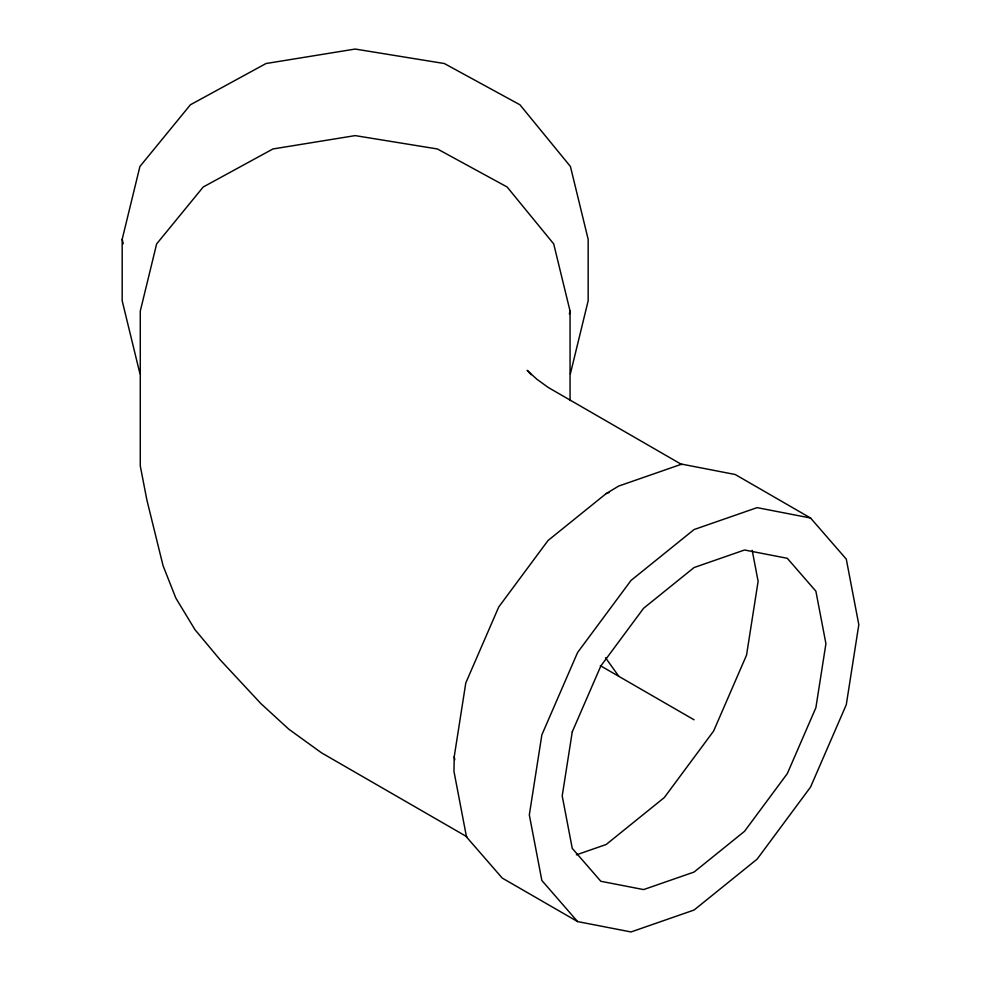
<?xml version="1.0" encoding="UTF-8"?>
<svg xmlns="http://www.w3.org/2000/svg" width="981" height="981" viewBox="0 0 981 981"><rect width="100%" height="100%" fill="white"/><g stroke="black" fill="none" stroke-linecap="round" stroke-linejoin="round"><path stroke-width="1.47" d="M454.215 756.768L453.97 771.409L466.515 836.977L502.223 878.069L577.576 921.576L631.028 931.95L694.07 910.037L757.111 859.148L810.564 787.056L846.284 704.714L858.816 624.676L846.284 559.121L810.564 518.017L735.223 474.51L681.77 464.136L618.729 486.049L606.172 493.59L548.023 540.519L498.728 607.006L465.791 682.948L454.215 756.768L454.779 759.723M139.915 373.602L122.184 300.811L122.184 239.29L139.915 166.488L190.424 104.771L266.01 63.532L355.171 49.05L444.332 63.532L519.918 104.771L570.427 166.488L588.159 239.29L588.159 300.811L570.427 373.602M569.348 313.981L570.059 311.063L553.701 243.913L507.116 186.991L437.403 148.965L355.171 135.611L272.939 148.965L203.226 186.991L156.641 243.913L140.283 311.063L140.283 465.938L146.892 500.052L163.042 565.62L175.857 598.128L194.925 629.594L219.989 659.637L260.811 703.512L288.77 729.165L321.474 752.807L466.981 836.805M606.172 493.59L609.005 492.597M576.387 854.856L606.172 844.494L664.309 797.565L713.604 731.078L746.541 655.136L758.117 581.316L752.194 550.341M810.564 518.017L757.111 507.631L694.07 529.556L631.028 580.433L577.576 652.537L541.855 734.867L529.323 814.917L541.855 880.472L577.576 921.576M681.881 464.626L548.33 387.52L536.877 379.242L527.153 370.328L531.236 374.717M600.323 665.67L694.07 719.796M605.522 657.76L618.876 676.387M122.184 239.29L123.263 243.742M570.059 311.063L570.059 400.555M572.254 731.863L562.211 795.922L572.254 848.393L600.838 881.281L643.61 889.583L694.07 872.048L744.53 831.324L787.302 773.629L815.885 707.73L825.928 643.671L815.885 591.2L787.302 558.299L744.53 549.998L694.07 567.545L643.61 608.257L600.838 665.964L572.254 731.863"/></g></svg>
